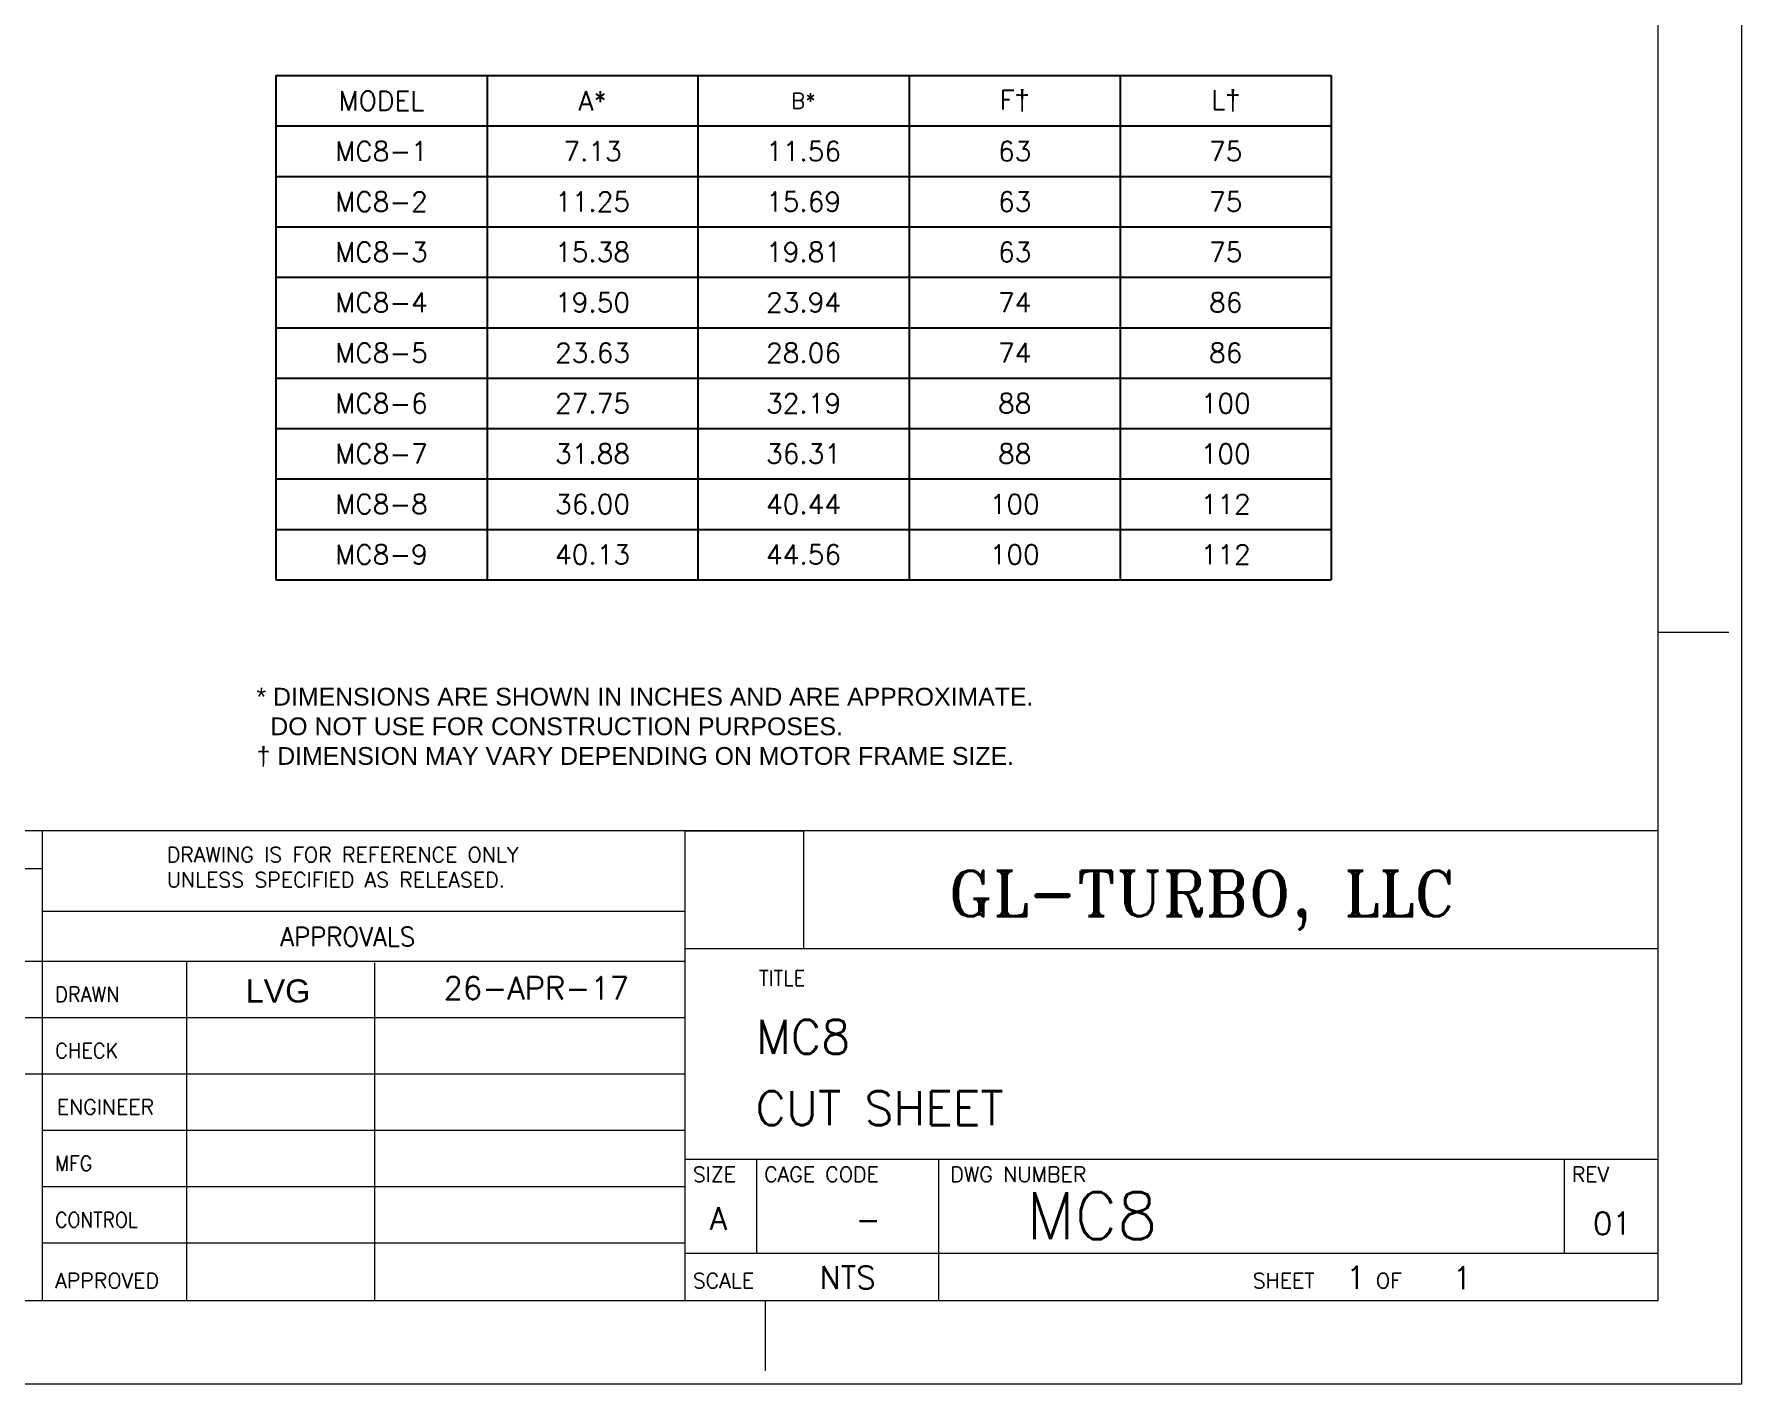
# Model space of a CAD drawing. Header units: inches. Extents: x -48 to 250, y -21 to 207.
# Drawn here: x 120.8 to 249.9, y -20.5 to 81.5 of the extents above; entities that cross this region are included whole.
import ezdxf
from ezdxf.enums import TextEntityAlignment as Align

# ---------------------------------------------------------------- set-up
doc = ezdxf.new("R2010")
doc.units = ezdxf.units.IN
doc.header["$MEASUREMENT"] = 0
doc.layers.add('Title Block', color=7, linetype='Continuous')
doc.styles.add('ACANSTS', font='romans.shx', dxfattribs={"height": 1})
doc.styles.add('Roman', font='romans')
doc.styles.add('ROMANS', font='romant.shx', dxfattribs={"height": 3.5})
doc.styles.get("Standard").update_dxf_attribs({"font": 'arial.ttf'})

# ---------------------------------------------------------------- blocks, each defined once
blk = doc.blocks.new('LONE STAR BLOWER TITLE BLOCK (SIZE A)')
at = {"lineweight": 15}
for p, q in [((17.3, 2.604), (17.3, 3.312)), ((17.3, 3.312), (18.009, 3.312)), ((18.009, 2.604), (18.009, 3.312)), ((18.009, 2.604), (17.3, 2.604))]:
    blk.add_line(p, q, dxfattribs=at)
at = {"layer": 'Title Block', "lineweight": 15}
for p, q in [((23.625, 0), (23.625, 18)), ((23.125, 0.5), (23.125, 17.5)), ((23.125, 4.5), (23.547, 4.5)), ((23.125, 3.312), (7.945, 3.312)), ((23.125, 3.312), (9.093, 3.312)), ((13.449, 3.312), (13.449, 0.5)), ((17.3, 0.5), (17.3, 3.312)), ((23.125, 0.5), (23.125, 3.312)), ((13.449, 3.083), (7.945, 3.083)), ((17.3, 2.829), (13.449, 2.829)), ((23.125, 2.604), (17.3, 2.604)), ((17.3, 2.529), (11.24, 2.529)), ((14.316, 0.5), (14.316, 2.525)), ((15.442, 0.496), (15.442, 2.521)), ((17.3, 2.192), (7.945, 2.192)), ((17.3, 1.854), (7.945, 1.854)), ((17.3, 1.517), (13.449, 1.517)), ((23.125, 1.344), (17.3, 1.344)), ((17.727, 1.344), (17.727, 0.781)), ((18.816, 1.344), (18.816, 0.5)), ((22.562, 1.344), (22.562, 0.781)), ((17.3, 1.179), (13.449, 1.179)), ((17.3, 0.842), (13.449, 0.842)), ((23.125, 0.781), (17.3, 0.781)), ((0.5, 0.5), (23.125, 0.5)), ((15.025, 0.5), (23.125, 0.5)), ((17.781, 0.078), (17.781, 0.5)), ((0, 0), (23.625, 0))]:
    blk.add_line(p, q, dxfattribs=at)
at = {"layer": 'Title Block', "lineweight": 15, "style": 'ACANSTS'}
for s, height, width, p in [('APPROVALS', 0.1125, 0.951562, (14.875, 2.621)), ('TITLE', 0.09, 0.942857, (17.741, 2.384)), ('DRAWN', 0.09, 0.942857, (13.528, 2.287))]:
    blk.add_text(s, height=height, dxfattribs=dict(at, width=width)).set_placement(p)
for s, width, p in [('CHECK', 0.942857, (13.528, 1.995)), ('MFG', 0.90932, (13.528, 1.32)), ('CONTROL', 0.90932, (13.528, 0.982))]:
    blk.add_text(s, height=0.09, dxfattribs=dict(at, width=width)).set_placement(p, align=Align.MIDDLE_LEFT)
for s, p in [('ENGINEER', (13.538, 1.658)), ('APPROVED', (13.528, 0.618)), ('SCALE', (17.345, 0.618)), ('SHEET     OF', (20.697, 0.618))]:
    blk.add_text(s, height=0.09, dxfattribs=at).set_placement(p, align=Align.MIDDLE_LEFT)
for s, height, p in [('SIZE', 0.09, (17.345, 1.209)), ('CAGE CODE', 0.09, (17.772, 1.209)), ('DWG NUMBER', 0.09, (18.887, 1.209)), ('REV', 0.09, (22.607, 1.209)), ('A', 0.135, (17.447, 0.923))]:
    blk.add_text(s, height=height, dxfattribs=at).set_placement(p)
at = {"layer": 'Title Block', "lineweight": 15, "insert": (14.196, 3.213), "char_height": 0.09, "attachment_point": 1, "style": 'Roman'}
blk.add_mtext_dynamic_manual_height_columns('DRAWING IS FOR REFERENCE ONLY UNLESS SPECIFIED AS RELEASED.', width=2.82099, gutter_width=1.25, heights=[0], dxfattribs=at)
at = {"layer": 'Title Block', "lineweight": 15, "style": 'ACANSTS'}
for tag, p, height in [('DRAWN_BY', (14.369, 2.285), 0.135), ('DRAWN_DATE', (15.515, 2.294), 0.135), ('DRAWING_SUBTITLE', (17.513, 1.977), 0.203), ('CHECKED_BY', (14.391, 1.94), 0.135), ('CHECK_DATE', (15.496, 1.94), 0.135), ('ENGINEER', (14.385, 1.608), 0.135), ('DRAWING_SUBTITLE', (17.511, 1.549), 0.203), ('ENG_DATE', (15.487, 1.603), 0.135), ('MANUFACTURING', (14.381, 1.271), 0.135), ('MFG_DATE', (15.488, 1.27), 0.135), ('CONTROL', (14.381, 0.933), 0.135), ('CONTROL_DATE', (15.488, 0.932), 0.135), ('CAGE_CODE', (17.727, 0.916), 0.135), ('MODEL_FILE_NAME', (8.295, 0.611), 0.135), ('APPROVED_BY', (14.37, 0.568), 0.135), ('APPROVAL_DATE', (15.48, 0.562), 0.135)]:
    blk.add_attdef(tag, p, '', height=height, dxfattribs=at)
at = {"layer": 'Title Block', "lineweight": 15, "style": 'Roman', "flags": 8}
for tag, height, p in [('DWG_NUMBER', 0.281, (18.91, 1.147)), ('SCALE', 0.135, (17.903, 0.704)), ('SHEETNUMBER', 0.135, (21.256, 0.704)), ('TOTA_SHEETS', 0.135, (21.894, 0.702))]:
    blk.add_attdef(tag, text='', height=height, dxfattribs=at).set_placement(p, align=Align.TOP_LEFT)
at = {"layer": 'Title Block', "lineweight": 15, "style": 'ACANSTS'}
blk.add_attdef('REVISION', text='', height=0.135, dxfattribs=at).set_placement((22.849, 0.893), align=Align.CENTER)
blk = doc.blocks.new('*T73')
at = {"layer": 'Title Block', "color": 0, "linetype": 'ByBlock', "lineweight": -2, "transparency": 16777216}
for p, q in [((0, 0), (79.78, 0)), ((0, 0), (0, -38.12)), ((15.96, 0), (15.96, -38.12)), ((31.91, 0), (31.91, -38.12)), ((47.87, 0), (47.87, -38.12)), ((63.83, 0), (63.83, -38.12)), ((79.78, 0), (79.78, -38.12)), ((0, -3.81), (79.78, -3.81)), ((0, -7.62), (79.78, -7.62)), ((0, -11.44), (79.78, -11.44)), ((0, -15.25), (79.78, -15.25)), ((0, -19.06), (79.78, -19.06)), ((0, -22.87), (79.78, -22.87)), ((0, -26.68), (79.78, -26.68)), ((0, -30.49), (79.78, -30.49)), ((0, -34.31), (79.78, -34.31)), ((0, -38.12), (79.78, -38.12))]:
    blk.add_line(p, q, dxfattribs=at)
at = {"layer": 'Title Block', "color": 0, "lineweight": 5, "transparency": 16777216, "width": 14.8937, "attachment_point": 5, "style": 'Roman'}
for s, insert, char_height in [('MODEL', (7.98, -1.91), 1.47), ('A*', (23.94, -1.91), 1.47), ('F{\\fArial|b0|i0|c0|p34;†}', (55.85, -1.91), 1.47), ('L{\\fArial|b0|i0|c0|p34;†}', (71.81, -1.91), 1.47), ('B*', (39.89, -1.91), 1.181), ('MC8-1', (7.98, -5.72), 1.47), ('7.13', (23.94, -5.72), 1.47), ('11.56', (39.89, -5.72), 1.47), ('63', (55.85, -5.72), 1.47), ('75', (71.81, -5.72), 1.47), ('MC8-2', (7.98, -9.53), 1.47), ('11.25', (23.94, -9.53), 1.47), ('15.69', (39.89, -9.53), 1.47), ('63', (55.85, -9.53), 1.47), ('75', (71.81, -9.53), 1.47), ('MC8-3', (7.98, -13.34), 1.47), ('15.38', (23.94, -13.34), 1.47), ('19.81', (39.89, -13.34), 1.47), ('63', (55.85, -13.34), 1.47), ('75', (71.81, -13.34), 1.47), ('MC8-4', (7.98, -17.15), 1.47), ('19.50', (23.94, -17.15), 1.47), ('23.94', (39.89, -17.15), 1.47), ('74', (55.85, -17.15), 1.47), ('86', (71.81, -17.15), 1.47), ('MC8-5', (7.98, -20.96), 1.47), ('23.63', (23.94, -20.96), 1.47), ('28.06', (39.89, -20.96), 1.47), ('74', (55.85, -20.96), 1.47), ('86', (71.81, -20.96), 1.47), ('MC8-6', (7.98, -24.78), 1.47), ('27.75', (23.94, -24.78), 1.47), ('32.19', (39.89, -24.78), 1.47), ('88', (55.85, -24.78), 1.47), ('100', (71.81, -24.78), 1.47), ('MC8-7', (7.98, -28.59), 1.47), ('31.88', (23.94, -28.59), 1.47), ('36.31', (39.89, -28.59), 1.47), ('88', (55.85, -28.59), 1.47), ('100', (71.81, -28.59), 1.47), ('MC8-8', (7.98, -32.4), 1.47), ('36.00', (23.94, -32.4), 1.47), ('40.44', (39.89, -32.4), 1.47), ('100', (55.85, -32.4), 1.47), ('112', (71.81, -32.4), 1.47), ('MC8-9', (7.98, -36.21), 1.47), ('40.13', (23.94, -36.21), 1.47), ('44.56', (39.89, -36.21), 1.47), ('100', (55.85, -36.21), 1.47), ('112', (71.81, -36.21), 1.47)]:
    blk.add_mtext(s, dxfattribs=dict(at, insert=insert, char_height=char_height))

msp = doc.modelspace()

# ---------------------------------------------------------------- block references
ref = msp.add_blockref('LONE STAR BLOWER TITLE BLOCK (SIZE A)', (-48.393, -20.549), dxfattribs=dict(xscale=12.62788581092365, yscale=12.62788581092365, zscale=12.62788581092365))
ref.add_attrib('SHEETNUMBER', '1', dxfattribs={"layer": 'Title Block', "lineweight": 15, "height": 1.705, "style": 'Roman'}).set_placement((220.02, -11.658), align=Align.TOP_LEFT)
ref.add_attrib('SCALE', 'NTS', dxfattribs={"layer": 'Title Block', "lineweight": 15, "height": 1.7048, "style": 'Roman'}).set_placement((180.216, -11.658), align=Align.TOP_LEFT)
ref.add_attrib('DWG_NUMBER', 'MC8', dxfattribs={"layer": 'Title Block', "lineweight": 15, "height": 3.5516, "style": 'Roman'}).set_placement((195.863, -6.059), align=Align.TOP_LEFT)
ref.add_attrib('DRAWING_SUBTITLE', 'MC8', (175.418, 4.414), dxfattribs={"layer": 'Title Block', "lineweight": 15, "height": 2.5571, "style": 'ACANSTS'})
ref.add_attrib('CAGE_CODE', '   -', (179.128, -8.979), dxfattribs={"layer": 'Title Block', "lineweight": 15, "height": 1.7048, "style": 'ACANSTS'})
ref.add_attrib('REVISION', '01', dxfattribs={"layer": 'Title Block', "lineweight": 15, "height": 1.7048, "style": 'ACANSTS'}).set_placement((240.148, -9.269), align=Align.CENTER)
ref.add_attrib('DRAWN_DATE', '26-APR-17', (151.792, 8.521), dxfattribs={"layer": 'Title Block', "lineweight": 15, "height": 1.7048, "style": 'ACANSTS'})
ref.add_attrib('DRAWING_SUBTITLE', 'CUT SHEET', (175.387, -0.984), dxfattribs={"layer": 'Title Block', "lineweight": 15, "height": 2.5571, "style": 'ACANSTS'})
ref.add_attrib('TOTA_SHEETS', '1', dxfattribs={"layer": 'Title Block', "lineweight": 15, "height": 1.705, "style": 'Roman'}).set_placement((228.081, -11.69), align=Align.TOP_LEFT)
msp.add_blockref('*T73', (139.119, 78.368))

# ---------------------------------------------------------------- texts
at = {"lineweight": 5, "insert": (137.655, 32.079), "char_height": 1.344, "attachment_point": 1}
msp.add_mtext_dynamic_manual_height_columns('* DIMENSIONS ARE SHOWN IN INCHES AND ARE APPROXIMATE. \\P  DO NOT USE FOR CONSTRUCTION PURPOSES.\\P† DIMENSION MAY VARY DEPENDING ON MOTOR FRAME SIZE.', width=102.42754, gutter_width=1, heights=[0], dxfattribs=at)
at = {"insert": (136.836, 10.031), "char_height": 1.7471, "attachment_point": 1}
msp.add_mtext_dynamic_manual_height_columns('LVG', width=14.2133, gutter_width=1, heights=[0], dxfattribs=at)
at = {"layer": 'Title Block', "lineweight": 5, "insert": (189.943, 18.241), "char_height": 48.12136, "width": 65.19593, "attachment_point": 1, "style": 'ROMANS'}
msp.add_mtext('{\\H0.07143x;GL-TURBO, LLC}', dxfattribs=at)

doc.saveas('drawing.dxf')
